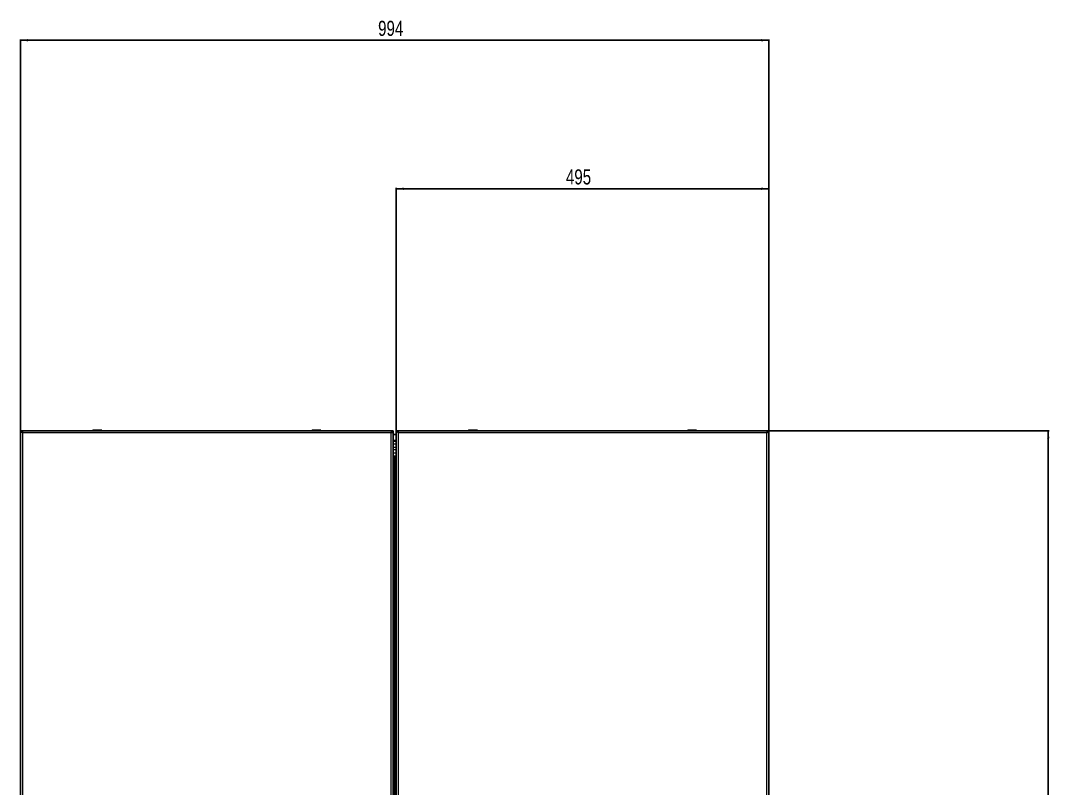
# Model space of a CAD drawing. Header units: millimetres. Extents: x -752 to 2755, y -1229 to 1219.
# Drawn here: x 1389 to 2755, y -20 to 999 of the extents above; entities that cross this region are included whole.
import ezdxf

# ---------------------------------------------------------------- set-up
doc = ezdxf.new("R2010")
doc.units = ezdxf.units.MM
doc.layers.add('FORMAT', color=7, linetype='Continuous')
doc.styles.add('SLDTEXTSTYLE0', font='TXT', dxfattribs={"width": 0.75})
doc.dimstyles.new('SLDDIMSTYLE0', dxfattribs={"dimtxt": 20, "dimasz": 10, "dimexe": 0, "dimexo": 0.0625, "dimgap": 5, "dimtad": 2, "dimdec": 1, "dimrnd": 1e-09, "dimzin": 12, "dimdsep": 46, "dimtxsty": 'SLDTEXTSTYLE0', "dimsah": 1, "dimcen": 0.09, "dimadec": 0, "dimazin": 3, "dimtfac": 1, "dimtofl": 0, "dimtmove": 0, "dimatfit": 3, "dimfxl": 0, "dimfrac": 2, "dimtolj": 1, "dimtzin": 12, "dimarcsym": 0})

# ---------------------------------------------------------------- blocks, each defined once
blk = doc.blocks.new('_D')
at = {"layer": 'FORMAT'}
for p, q in [((2380.3, 454.4), (2754.7, 454.4)), ((2753.7, -700.6), (2753.7, 454.4)), ((2380.3, -700.6), (2754.7, -700.6))]:
    blk.add_line(p, q, dxfattribs=at)
for points in [[(2753.7, 454.4), (2752.1, 444.4), (2755.2, 444.4)], [(2753.7, -700.6), (2755.2, -690.6), (2752.1, -690.6)]]:
    blk.add_solid(points, dxfattribs=at)
at = {"layer": 'FORMAT', "insert": (2727.9, -152.7), "char_height": 20, "attachment_point": 1, "rotation": 90, "style": 'SLDTEXTSTYLE0'}
blk.add_mtext('1155', dxfattribs=at)
blk = doc.blocks.new('_D_1')
at = {"layer": 'FORMAT'}
for p, q in [((1388.6, 454.4), (1388.6, 973.8)), ((1388.6, 972.8), (2382.6, 972.8)), ((2382.6, 454.4), (2382.6, 973.8))]:
    blk.add_line(p, q, dxfattribs=at)
for points in [[(1388.6, 972.8), (1398.6, 971.3), (1398.6, 974.4)], [(2382.6, 972.8), (2372.6, 974.4), (2372.6, 971.3)]]:
    blk.add_solid(points, dxfattribs=at)
at = {"layer": 'FORMAT', "insert": (1863.5, 998.6), "char_height": 20, "attachment_point": 1, "style": 'SLDTEXTSTYLE0'}
blk.add_mtext('994', dxfattribs=at)
blk = doc.blocks.new('_D_2')
at = {"layer": 'FORMAT'}
for p, q in [((1887.6, 454.4), (1887.6, 776.7)), ((2382.6, 775.7), (1887.6, 775.7)), ((2382.6, 454.4), (2382.6, 776.7))]:
    blk.add_line(p, q, dxfattribs=at)
for points in [[(1887.6, 775.7), (1897.6, 774.1), (1897.6, 777.2)], [(2382.6, 775.7), (2372.6, 777.2), (2372.6, 774.1)]]:
    blk.add_solid(points, dxfattribs=at)
at = {"layer": 'FORMAT', "insert": (2113, 801.4), "char_height": 20, "attachment_point": 1, "style": 'SLDTEXTSTYLE0'}
blk.add_mtext('495', dxfattribs=at)

msp = doc.modelspace()

# ---------------------------------------------------------------- linework, layer by layer
at = {"color": 7, "linetype": 'Continuous', "lineweight": 25}
for p, q in [((1388.62, -700.62), (1388.62, 454.38)), ((1388.62, 454.38), (1390.62, 454.38)), ((1390.92, 452.38), (1390.92, 454.38)), ((1881.32, 454.38), (1390.92, 454.38)), ((1484.87, 455.13), (1484.87, 454.38)), ((1485.12, 455.38), (1496.12, 455.38)), ((1496.37, 454.38), (1496.37, 455.13)), ((1775.87, 455.13), (1775.87, 454.38)), ((1776.12, 455.38), (1778.61, 455.38)), ((1778.61, 455.38), (1787.12, 455.38)), ((1787.37, 454.38), (1787.37, 455.13)), ((1881.32, 454.38), (1881.32, 452.38)), ((1883.62, 454.38), (1881.62, 454.38)), ((1883.62, -700.62), (1883.62, 454.38)), ((1887.62, 454.38), (1887.62, -700.62)), ((1887.62, 454.38), (1889.62, 454.38)), ((1889.92, 454.38), (2380.32, 454.38)), ((1889.92, 454.38), (1889.92, 452.67)), ((1983.87, 455.13), (1983.87, 454.38)), ((1984.12, 455.38), (1995.12, 455.38)), ((1995.37, 454.38), (1995.37, 455.13)), ((2274.87, 455.13), (2274.87, 454.38)), ((2275.12, 455.38), (2277.61, 455.38)), ((2277.61, 455.38), (2286.12, 455.38)), ((2286.37, 454.38), (2286.37, 455.13)), ((2380.32, 452.68), (2380.32, 454.38)), ((2382.62, 454.38), (2380.62, 454.38)), ((2382.62, -700.62), (2382.62, 454.38)), ((1887.62, 449.38), (1883.62, 449.38)), ((1884.16, 420.58), (1883.62, 420.58)), ((1883.75, 416.58), (1883.62, 416.58))]:
    msp.add_line(p, q, dxfattribs=at)
at = {"color": 8, "linetype": 'Continuous', "lineweight": 18}
for p, q in [((1391.22, 451.78), (1391.22, -698.02)), ((1881.02, 451.78), (1391.22, 451.78)), ((1496.37, 455.13), (1484.87, 455.13)), ((1778.48, 455.13), (1775.87, 455.13)), ((1787.37, 455.13), (1778.48, 455.13)), ((1881.02, -698.02), (1881.02, 451.78)), ((1890.22, 451.78), (1890.22, -45.78)), ((2380.02, 451.78), (1890.22, 451.78)), ((1995.37, 455.13), (1983.87, 455.13)), ((2277.48, 455.13), (2274.87, 455.13)), ((2286.37, 455.13), (2277.48, 455.13)), ((2380.02, -698.02), (2380.02, 451.78)), ((1887.62, 441.66), (1883.62, 441.66)), ((1887.62, 440.21), (1883.62, 440.21)), ((1887.62, 436.44), (1883.62, 436.44)), ((1887.62, 432.12), (1883.62, 432.12)), ((1887.62, 428.89), (1883.62, 428.89)), ((1887.62, 424.56), (1883.62, 424.56)), ((1884.63, -667.75), (1884.63, 421.51)), ((1885.11, 421.53), (1885.11, -667.77)), ((1885.68, -667.43), (1885.68, 421.2)), ((1887.02, 421.2), (1887.02, -667.43))]:
    msp.add_line(p, q, dxfattribs=at)
at = {"color": 7, "linetype": 'Continuous', "lineweight": 25}
for centre, start, end in [((1485.12, 455.13), 90, 180), ((1496.12, 455.13), 0, 90), ((1776.12, 455.13), 90, 180), ((1787.12, 455.13), 0, 90), ((1984.12, 455.13), 90, 180), ((1995.12, 455.13), 0, 90), ((2275.12, 455.13), 90, 180), ((2286.12, 455.13), 0, 90)]:
    msp.add_arc(centre, 0.25, start, end, dxfattribs=at)
for points in [[(1388.62, 454.38), (1388.66, 454.17), (1388.74, 453.73), (1389.34, 453.08), (1390.2, 452.43), (1390.88, 452), (1391.22, 451.78)], [(1390.62, 454.38), (1390.66, 453.95), (1390.74, 453.08), (1391.06, 452.22), (1391.22, 451.78)], [(1391.22, 451.78), (1391.2, 452.12), (1391.15, 452.8), (1391.07, 453.66), (1391, 454.26), (1390.95, 454.34), (1390.92, 454.38)], [(1391.22, 451.78), (1391.2, 451.86), (1391.15, 452.02), (1391.07, 452.22), (1391, 452.35), (1390.95, 452.37), (1390.92, 452.38)], [(1881.02, 451.78), (1881.36, 452), (1882.04, 452.43), (1882.9, 453.08), (1883.5, 453.73), (1883.58, 454.17), (1883.62, 454.38)], [(1881.32, 454.38), (1881.3, 454.34), (1881.25, 454.26), (1881.17, 453.66), (1881.1, 452.8), (1881.05, 452.12), (1881.02, 451.78)], [(1881.02, 451.78), (1881.18, 452.22), (1881.51, 453.08), (1881.58, 453.95), (1881.62, 454.38)], [(1881.32, 452.38), (1881.3, 452.37), (1881.25, 452.35), (1881.17, 452.22), (1881.1, 452.02), (1881.05, 451.86), (1881.02, 451.78)], [(1890.22, 451.78), (1890.2, 452.12), (1890.15, 452.8), (1890.07, 453.66), (1890, 454.26), (1889.95, 454.34), (1889.92, 454.38)], [(2380.32, 454.38), (2380.3, 454.34), (2380.25, 454.26), (2380.17, 453.66), (2380.1, 452.8), (2380.05, 452.12), (2380.02, 451.78)]]:
    msp.add_open_spline(points, degree=3, dxfattribs=at)
for points, knots in [([(1887.62, 454.38), (1887.65, 454.2), (1887.71, 453.79), (1888.25, 453.16), (1889.12, 452.48), (1889.84, 452.02), (1890.22, 451.78)], [0, 0, 0, 0, 0.2135062, 0.4683221, 0.7232409, 1, 1, 1, 1]), ([(1889.62, 454.38), (1889.65, 454), (1889.69, 453.38), (1889.96, 452.52), (1890.13, 452.03), (1890.22, 451.78)], [0, 0, 0, 0, 0.4375, 0.7156903, 1, 1, 1, 1]), ([(2380.02, 451.78), (2380.16, 452.16), (2380.38, 452.78), (2380.59, 453.65), (2380.61, 454.14), (2380.62, 454.38)], [0, 0, 0, 0, 0.4375, 0.7156903, 1, 1, 1, 1]), ([(2380.02, 451.78), (2380.31, 451.96), (2380.94, 452.37), (2381.8, 452.99), (2382.48, 453.68), (2382.57, 454.14), (2382.62, 454.38)], [0, 0, 0, 0, 0.2113527, 0.4661677, 0.7210903, 1, 1, 1, 1])]:
    msp.add_open_spline(points, degree=3, knots=knots, dxfattribs=at)

# ---------------------------------------------------------------- dimensions: what is measured, and where the dimension line sits
at = {"layer": 'FORMAT'}
for base, p1, p2, picture, middle in [((2382.62, 972.83), (1388.62, 454.38), (2382.62, 454.38), '_D_1', (1885.62, 972.83)), ((1887.62, 775.66), (2382.62, 454.38), (1887.62, 454.38), '_D_2', (2135.12, 775.66))]:
    dim = msp.add_linear_dim(base=base, p1=p1, p2=p2, dimstyle='SLDDIMSTYLE0', dxfattribs=at)
    dim.commit()
    dim.dimension.update_dxf_attribs({"geometry": picture, "text_midpoint": middle, "dimtype": 160})
dim = msp.add_linear_dim(base=(2753.66, 454.38), p1=(2380.32, -700.62), p2=(2380.32, 454.38), angle=90, dimstyle='SLDDIMSTYLE0', dxfattribs=at)
dim.commit()
dim.dimension.update_dxf_attribs({"geometry": '_D', "text_midpoint": (2753.66, -123.12), "dimtype": 160})

doc.saveas('drawing.dxf')
